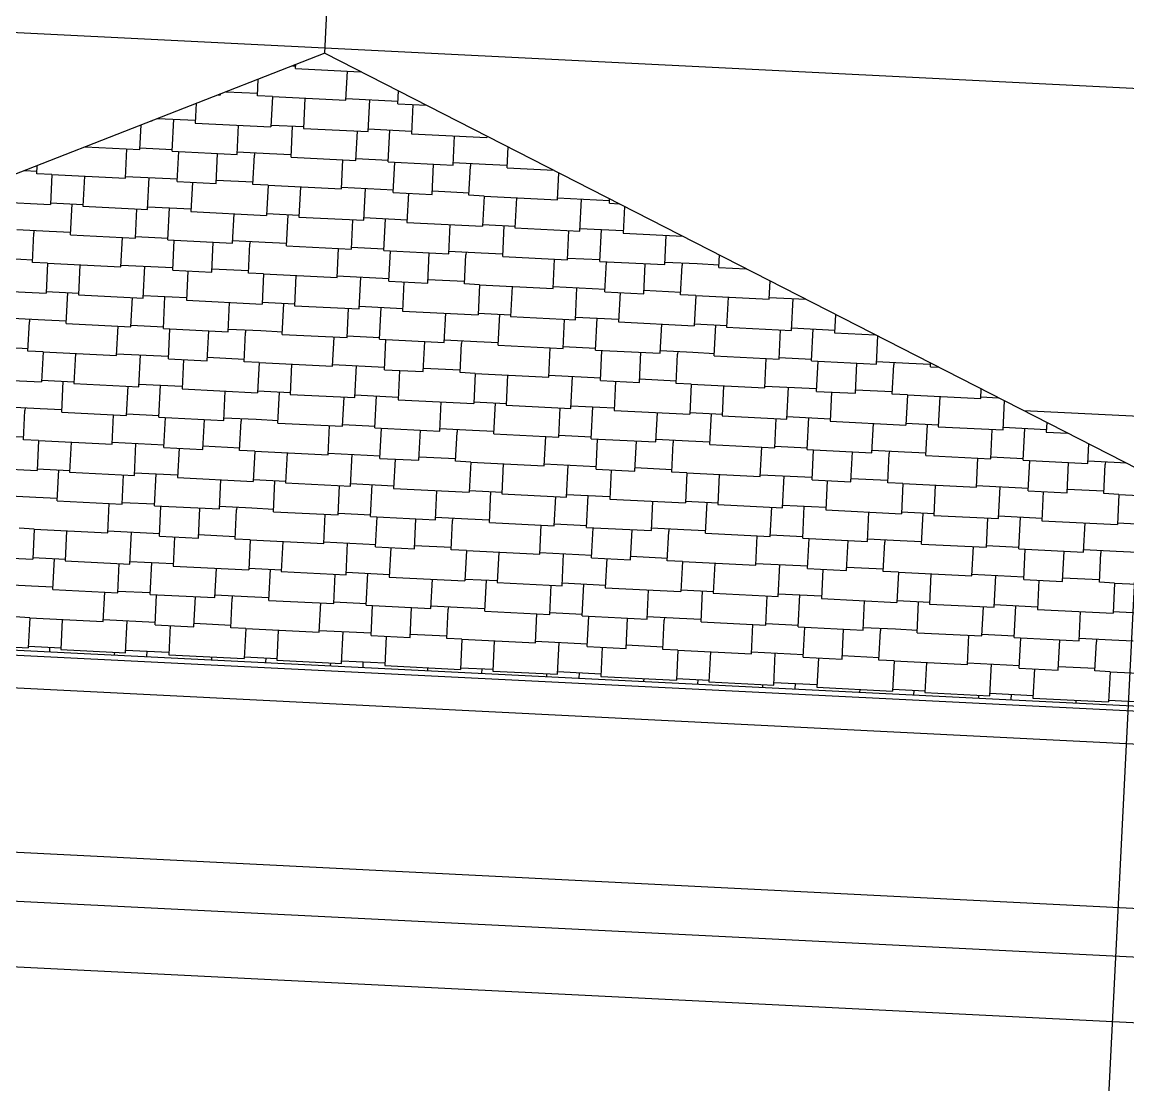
# Model space of a CAD drawing. Extents: x 549999 to 550212, y 1838161 to 1838467.
# Drawn here: x 550127.832 to 550131.207, y 1838316.351 to 1838319.596 of the extents above; entities that cross this region are included whole.
import ezdxf

# ---------------------------------------------------------------- set-up
doc = ezdxf.new("R2010")
doc.units = 0
for name, color, linetype in [('Level 18', 7, 'Continuous'), ('Level 20', 7, 'Continuous'), ('Level 37', 7, 'Continuous'), ('Level 39', 7, 'Continuous'), ('Level 4', 7, 'Continuous'), ('Level 42', 7, 'Continuous'), ('Level 8', 7, 'Continuous')]:
    doc.layers.add(name, color=color, linetype=linetype)

msp = doc.modelspace()

# ---------------------------------------------------------------- linework, layer by layer
at = {"layer": 'Level 18'}
for p, q in [((550130.7901, 1838309.1309), (550131.4897, 1838323.1239)), ((550108.4954, 1838320.5304), (550140.9628, 1838318.9072)), ((550108.3706, 1838318.0335), (550140.838, 1838316.4103))]:
    msp.add_line(p, q, dxfattribs=at)
at = {"layer": 'Level 20'}
for p, q in [((550172.3865, 1838314.683), (550111.3527, 1838317.7342)), ((550172.3765, 1838314.4832), (550111.3427, 1838317.5345))]:
    msp.add_line(p, q, dxfattribs=at)
at = {"layer": 'Level 37'}
for p, q in [((550128.7554, 1838319.5014), (550124.5173, 1838317.8435)), ((550128.7554, 1838319.5014), (550132.807, 1838317.4291)), ((550132.8061, 1838317.4126), (550124.5165, 1838317.8271)), ((550124.5173, 1838317.8435), (550132.807, 1838317.4291))]:
    msp.add_line(p, q, dxfattribs=at)
at = {"layer": 'Level 39'}
msp.add_line((550128.7554, 1838319.5014), (550128.9351, 1838323.097), dxfattribs=at)
at = {"layer": 'Level 4'}
for p, q in [((550131.9672, 1838318.3557), (550130.8901, 1838318.4095)), ((550122.2243, 1838317.3409), (550133.2756, 1838316.7884))]:
    msp.add_line(p, q, dxfattribs=at)
at = {"layer": 'Level 42'}
for p, q in [((550128.6664, 1838319.4545), (550128.667, 1838319.4669)), ((550128.6574, 1838319.4631), (550128.6668, 1838319.4627)), ((550128.6664, 1838319.4545), (550128.8642, 1838319.4447)), ((550128.8202, 1838319.3573), (550128.8247, 1838319.4466)), ((550128.8642, 1838319.4447), (550128.8643, 1838319.4457)), ((550128.5498, 1838319.3708), (550128.5523, 1838319.422)), ((550128.4299, 1838319.3741), (550128.4375, 1838319.3737)), ((550128.4375, 1838319.3737), (550128.4377, 1838319.3772)), ((550128.4545, 1838319.3837), (550128.5502, 1838319.3789)), ((550128.5959, 1838319.3685), (550128.5498, 1838319.3708)), ((550128.5959, 1838319.3685), (550128.5913, 1838319.2765)), ((550128.5959, 1838319.3685), (550128.8202, 1838319.3573)), ((550128.9784, 1838319.3467), (550128.9803, 1838319.3864)), ((550128.3635, 1838319.3481), (550128.3605, 1838319.288)), ((550128.6949, 1838319.3636), (550128.6903, 1838319.2715)), ((550128.8205, 1838319.3627), (550128.9788, 1838319.3548)), ((550128.8881, 1838319.2617), (550128.893, 1838319.3591)), ((550128.9784, 1838319.3467), (550129.0665, 1838319.3423)), ((550129.0245, 1838319.3444), (550129.0201, 1838319.2551)), ((550128.2454, 1838319.3019), (550128.3609, 1838319.2962)), ((550128.2901, 1838319.202), (550128.2949, 1838319.2995)), ((550128.1911, 1838319.207), (550128.1949, 1838319.2822)), ((550128.2269, 1838319.2947), (550128.2286, 1838319.2946)), ((550128.2286, 1838319.2946), (550128.2286, 1838319.2954)), ((550128.3605, 1838319.288), (550128.5913, 1838319.2765)), ((550128.4879, 1838319.1921), (550128.4924, 1838319.2814)), ((550128.5916, 1838319.2819), (550128.6905, 1838319.277)), ((550128.6528, 1838319.1839), (550128.6576, 1838319.2786)), ((550128.6903, 1838319.2715), (550128.8881, 1838319.2617)), ((550128.8507, 1838319.174), (550128.8552, 1838319.2633)), ((550128.8885, 1838319.2698), (550129.0205, 1838319.2632)), ((550128.9496, 1838319.169), (550128.9545, 1838319.2665)), ((550129.0201, 1838319.2551), (550129.2509, 1838319.2435)), ((550129.1475, 1838319.1591), (550129.152, 1838319.2485)), ((550129.2511, 1838319.2479), (550129.2509, 1838319.2435)), ((550128.024, 1838319.2153), (550128.1911, 1838319.207)), ((550128.1471, 1838319.1196), (550128.1515, 1838319.2089)), ((550128.1914, 1838319.2124), (550128.2903, 1838319.2074)), ((550128.2901, 1838319.202), (550128.4879, 1838319.1921)), ((550128.3052, 1838319.109), (550128.3098, 1838319.201)), ((550128.4883, 1838319.2002), (550128.5873, 1838319.1953)), ((550128.5411, 1838319.1976), (550128.5407, 1838319.1895)), ((550129.3124, 1838319.1509), (550129.3156, 1838319.2149)), ((550128.424, 1838319.1031), (550128.4286, 1838319.1951)), ((550128.5362, 1838319.1002), (550128.5407, 1838319.1895)), ((550128.5873, 1838319.1953), (550128.6532, 1838319.192)), ((550128.6528, 1838319.1839), (550128.8507, 1838319.174)), ((550128.8067, 1838319.0866), (550128.8111, 1838319.176)), ((550128.851, 1838319.1794), (550128.9499, 1838319.1744)), ((550128.9496, 1838319.169), (550129.1475, 1838319.1591)), ((550128.9648, 1838319.076), (550128.9694, 1838319.168)), ((550129.0835, 1838319.0701), (550129.0881, 1838319.1621)), ((550129.1479, 1838319.1673), (550129.2468, 1838319.1623)), ((550129.2007, 1838319.1646), (550129.2003, 1838319.1565)), ((550129.2468, 1838319.1623), (550129.3128, 1838319.159)), ((550127.8395, 1838319.1431), (550127.8771, 1838319.1413)), ((550127.8767, 1838319.1331), (550127.8779, 1838319.1582)), ((550127.9228, 1838319.1308), (550127.8767, 1838319.1331)), ((550127.9228, 1838319.1308), (550127.9182, 1838319.0388)), ((550127.9228, 1838319.1308), (550128.1471, 1838319.1196)), ((550129.1958, 1838319.0672), (550129.2003, 1838319.1565)), ((550129.3124, 1838319.1509), (550129.4546, 1838319.1438)), ((550129.4662, 1838319.0537), (550129.4703, 1838319.1357)), ((550128.0218, 1838319.1259), (550128.0172, 1838319.0339)), ((550128.1474, 1838319.125), (550128.3056, 1838319.1171)), ((550128.215, 1838319.024), (550128.2199, 1838319.1214)), ((550128.3052, 1838319.109), (550128.424, 1838319.1031)), ((550128.3514, 1838319.1067), (550128.3469, 1838319.0174)), ((550128.4245, 1838319.1139), (550128.5366, 1838319.1083)), ((550128.5824, 1838319.0979), (550128.5362, 1838319.1002)), ((550128.5824, 1838319.0979), (550128.5778, 1838319.0058)), ((550128.5824, 1838319.0979), (550128.8067, 1838319.0866)), ((550128.6813, 1838319.0929), (550128.6767, 1838319.0009)), ((550128.8069, 1838319.0921), (550128.9652, 1838319.0841)), ((550128.8746, 1838318.991), (550128.8795, 1838319.0884)), ((550128.9648, 1838319.076), (550129.0835, 1838319.0701)), ((550129.011, 1838319.0737), (550129.0065, 1838318.9844)), ((550129.0841, 1838319.0809), (550129.1962, 1838319.0753)), ((550129.242, 1838319.0649), (550129.1958, 1838319.0672)), ((550129.242, 1838319.0649), (550129.2374, 1838318.9729)), ((550129.242, 1838319.0649), (550129.4662, 1838319.0537)), ((550127.6874, 1838319.0503), (550127.9182, 1838319.0388)), ((550127.9185, 1838319.0442), (550128.0174, 1838319.0393)), ((550127.9797, 1838318.9462), (550127.9845, 1838319.0409)), ((550128.0172, 1838319.0339), (550128.215, 1838319.024)), ((550128.2154, 1838319.0321), (550128.3474, 1838319.0255)), ((550128.2765, 1838318.9313), (550128.2814, 1838319.0288)), ((550129.3409, 1838319.0599), (550129.3363, 1838318.9679)), ((550129.4665, 1838319.0591), (550129.6248, 1838319.0512)), ((550129.5342, 1838318.958), (550129.5391, 1838319.0555)), ((550129.6244, 1838319.043), (550129.6251, 1838319.0566)), ((550129.6244, 1838319.043), (550129.6545, 1838319.0415)), ((550129.6702, 1838319.0335), (550129.6661, 1838318.9514)), ((550128.1776, 1838318.9363), (550128.1821, 1838319.0256)), ((550128.3469, 1838319.0174), (550128.5778, 1838319.0058)), ((550128.4744, 1838318.9215), (550128.4789, 1838319.0108)), ((550128.5781, 1838319.0112), (550128.677, 1838319.0063)), ((550128.6393, 1838318.9132), (550128.644, 1838319.0079)), ((550128.6767, 1838319.0009), (550128.8746, 1838318.991)), ((550128.875, 1838318.9991), (550129.0069, 1838318.9925)), ((550128.9361, 1838318.8984), (550128.941, 1838318.9958)), ((550127.8152, 1838318.9625), (550127.9142, 1838318.9576)), ((550127.868, 1838318.9599), (550127.8676, 1838318.9518)), ((550128.8372, 1838318.9033), (550128.8416, 1838318.9926)), ((550129.0065, 1838318.9844), (550129.2374, 1838318.9729)), ((550129.134, 1838318.8885), (550129.1384, 1838318.9778)), ((550129.2376, 1838318.9783), (550129.3366, 1838318.9733)), ((550129.2989, 1838318.8802), (550129.3036, 1838318.975)), ((550129.3363, 1838318.9679), (550129.5342, 1838318.958)), ((550129.4967, 1838318.8703), (550129.5012, 1838318.9597)), ((550129.5346, 1838318.9661), (550129.6665, 1838318.9595)), ((550129.5957, 1838318.8654), (550129.6005, 1838318.9628)), ((550127.8631, 1838318.8625), (550127.8676, 1838318.9518)), ((550127.9142, 1838318.9576), (550127.9801, 1838318.9543)), ((550127.9797, 1838318.9462), (550128.1776, 1838318.9363)), ((550128.1335, 1838318.8489), (550128.138, 1838318.9383)), ((550128.1779, 1838318.9417), (550128.2768, 1838318.9368)), ((550128.2765, 1838318.9313), (550128.4744, 1838318.9215)), ((550128.2917, 1838318.8383), (550128.2963, 1838318.9304)), ((550128.4748, 1838318.9296), (550128.5737, 1838318.9246)), ((550128.5276, 1838318.9269), (550128.5272, 1838318.9188)), ((550129.6661, 1838318.9514), (550129.8485, 1838318.9423)), ((550129.7936, 1838318.8555), (550129.798, 1838318.9448)), ((550128.4104, 1838318.8324), (550128.415, 1838318.9244)), ((550128.5227, 1838318.8295), (550128.5272, 1838318.9188)), ((550128.5737, 1838318.9246), (550128.6397, 1838318.9213)), ((550128.6393, 1838318.9132), (550128.8372, 1838318.9033)), ((550128.7931, 1838318.816), (550128.7976, 1838318.9053)), ((550128.8374, 1838318.9087), (550128.9364, 1838318.9038)), ((550128.9361, 1838318.8984), (550129.134, 1838318.8885)), ((550128.9513, 1838318.8054), (550128.9559, 1838318.8974)), ((550129.1344, 1838318.8966), (550129.2333, 1838318.8917)), ((550129.1871, 1838318.894), (550129.1867, 1838318.8858)), ((550129.2333, 1838318.8917), (550129.2993, 1838318.8884)), ((550127.7514, 1838318.8762), (550127.8635, 1838318.8706)), ((550127.9093, 1838318.8602), (550127.8631, 1838318.8625)), ((550127.9093, 1838318.8602), (550127.9047, 1838318.7681)), ((550127.9093, 1838318.8602), (550128.1335, 1838318.8489)), ((550129.07, 1838318.7994), (550129.0746, 1838318.8914)), ((550129.1823, 1838318.7965), (550129.1867, 1838318.8858)), ((550129.2989, 1838318.8802), (550129.4967, 1838318.8703)), ((550129.4527, 1838318.783), (550129.4572, 1838318.8723)), ((550129.497, 1838318.8758), (550129.5959, 1838318.8708)), ((550129.5957, 1838318.8654), (550129.7936, 1838318.8555)), ((550129.6109, 1838318.7724), (550129.6155, 1838318.8644)), ((550129.7296, 1838318.7664), (550129.7342, 1838318.8585)), ((550129.794, 1838318.8636), (550129.8929, 1838318.8587)), ((550129.8467, 1838318.861), (550129.8463, 1838318.8529)), ((550129.8929, 1838318.8587), (550129.9589, 1838318.8554)), ((550129.9584, 1838318.8473), (550129.9603, 1838318.8851)), ((550128.0082, 1838318.8552), (550128.0036, 1838318.7632)), ((550128.1338, 1838318.8544), (550128.2921, 1838318.8464)), ((550128.2015, 1838318.7533), (550128.2064, 1838318.8507)), ((550128.2917, 1838318.8383), (550128.4104, 1838318.8324)), ((550128.3379, 1838318.836), (550128.3334, 1838318.7467)), ((550128.411, 1838318.8432), (550128.5231, 1838318.8376)), ((550128.5689, 1838318.8272), (550128.5227, 1838318.8295)), ((550128.5689, 1838318.8272), (550128.5643, 1838318.7352)), ((550128.5689, 1838318.8272), (550128.7931, 1838318.816)), ((550129.8419, 1838318.7635), (550129.8463, 1838318.8529)), ((550129.9584, 1838318.8473), (550130.0425, 1838318.8431)), ((550128.6678, 1838318.8222), (550128.6632, 1838318.7302)), ((550128.7934, 1838318.8214), (550128.9517, 1838318.8135)), ((550128.8611, 1838318.7203), (550128.8659, 1838318.8178)), ((550128.9513, 1838318.8054), (550129.07, 1838318.7994)), ((550128.9975, 1838318.803), (550128.993, 1838318.7137)), ((550129.0706, 1838318.8102), (550129.1827, 1838318.8046)), ((550129.2284, 1838318.7942), (550129.1823, 1838318.7965)), ((550129.2284, 1838318.7942), (550129.2238, 1838318.7022)), ((550129.2284, 1838318.7942), (550129.4527, 1838318.783)), ((550130.1123, 1838318.75), (550130.1151, 1838318.806)), ((550127.6738, 1838318.7797), (550127.9047, 1838318.7681)), ((550127.905, 1838318.7735), (550128.0039, 1838318.7686)), ((550127.9662, 1838318.6755), (550127.9709, 1838318.7702)), ((550128.0036, 1838318.7632), (550128.2015, 1838318.7533)), ((550128.2019, 1838318.7614), (550128.3338, 1838318.7548)), ((550128.263, 1838318.6607), (550128.2679, 1838318.7581)), ((550129.3274, 1838318.7893), (550129.3228, 1838318.6972)), ((550129.453, 1838318.7884), (550129.6113, 1838318.7805)), ((550129.5207, 1838318.6873), (550129.5255, 1838318.7848)), ((550129.6109, 1838318.7724), (550129.7296, 1838318.7664)), ((550129.657, 1838318.7701), (550129.6526, 1838318.6808)), ((550129.7301, 1838318.7773), (550129.8423, 1838318.7717)), ((550129.888, 1838318.7612), (550129.8419, 1838318.7635)), ((550129.888, 1838318.7612), (550129.8834, 1838318.6692)), ((550129.888, 1838318.7612), (550130.1123, 1838318.75)), ((550128.1641, 1838318.6656), (550128.1685, 1838318.7549)), ((550128.3334, 1838318.7467), (550128.5643, 1838318.7352)), ((550128.4609, 1838318.6508), (550128.4653, 1838318.7401)), ((550128.5645, 1838318.7406), (550128.6635, 1838318.7356)), ((550128.6258, 1838318.6425), (550128.6305, 1838318.7373)), ((550128.6632, 1838318.7302), (550128.8611, 1838318.7203)), ((550128.8615, 1838318.7284), (550128.9934, 1838318.7218)), ((550128.9226, 1838318.6277), (550128.9274, 1838318.7251)), ((550129.987, 1838318.7563), (550129.9824, 1838318.6643)), ((550130.1125, 1838318.7554), (550130.2248, 1838318.7498)), ((550130.1802, 1838318.6544), (550130.1851, 1838318.7518)), ((550127.8017, 1838318.6919), (550127.9006, 1838318.6869)), ((550127.8545, 1838318.6892), (550127.8541, 1838318.6811)), ((550128.8236, 1838318.6326), (550128.8281, 1838318.722)), ((550128.993, 1838318.7137), (550129.2238, 1838318.7022)), ((550129.1204, 1838318.6178), (550129.1249, 1838318.7071)), ((550129.2241, 1838318.7076), (550129.3231, 1838318.7027)), ((550129.2853, 1838318.6096), (550129.2901, 1838318.7043)), ((550129.3228, 1838318.6972), (550129.5207, 1838318.6873)), ((550129.5211, 1838318.6955), (550129.653, 1838318.6889)), ((550129.5821, 1838318.5947), (550129.587, 1838318.6922)), ((550130.3149, 1838318.7037), (550130.3121, 1838318.6478)), ((550127.8496, 1838318.5918), (550127.8541, 1838318.6811)), ((550127.9006, 1838318.6869), (550127.9666, 1838318.6836)), ((550127.9662, 1838318.6755), (550128.1641, 1838318.6656)), ((550128.12, 1838318.5783), (550128.1245, 1838318.6676)), ((550128.1643, 1838318.671), (550128.2633, 1838318.6661)), ((550128.263, 1838318.6607), (550128.4609, 1838318.6508)), ((550128.2782, 1838318.5677), (550128.2828, 1838318.6597)), ((550128.4613, 1838318.6589), (550128.5602, 1838318.654)), ((550128.514, 1838318.6563), (550128.5136, 1838318.6481)), ((550129.4832, 1838318.5997), (550129.4877, 1838318.689)), ((550129.6526, 1838318.6808), (550129.8834, 1838318.6692)), ((550129.78, 1838318.5848), (550129.7845, 1838318.6742)), ((550129.8837, 1838318.6746), (550129.9826, 1838318.6697)), ((550129.9449, 1838318.5766), (550129.9496, 1838318.6713)), ((550129.9824, 1838318.6643), (550130.1802, 1838318.6544)), ((550130.1428, 1838318.5667), (550130.1473, 1838318.656)), ((550130.1806, 1838318.6625), (550130.3126, 1838318.6559)), ((550130.2417, 1838318.5618), (550130.2466, 1838318.6592)), ((550128.3969, 1838318.5617), (550128.4015, 1838318.6538)), ((550128.5092, 1838318.5588), (550128.5136, 1838318.6481)), ((550128.5602, 1838318.654), (550128.6262, 1838318.6507)), ((550128.6258, 1838318.6425), (550128.8236, 1838318.6326)), ((550128.7796, 1838318.5453), (550128.7841, 1838318.6346)), ((550128.8239, 1838318.6381), (550128.9228, 1838318.6331)), ((550128.9226, 1838318.6277), (550129.1204, 1838318.6178)), ((550128.9378, 1838318.5347), (550128.9424, 1838318.6267)), ((550129.1208, 1838318.6259), (550129.2198, 1838318.621)), ((550129.1736, 1838318.6233), (550129.1732, 1838318.6152)), ((550130.3121, 1838318.6478), (550130.4365, 1838318.6416)), ((550130.4396, 1838318.5519), (550130.4439, 1838318.6378)), ((550127.7379, 1838318.6055), (550127.85, 1838318.5999)), ((550127.8958, 1838318.5895), (550127.8496, 1838318.5918)), ((550127.8958, 1838318.5895), (550127.8912, 1838318.4975)), ((550127.8958, 1838318.5895), (550128.12, 1838318.5783)), ((550129.0565, 1838318.5288), (550129.0611, 1838318.6208)), ((550129.1687, 1838318.5259), (550129.1732, 1838318.6152)), ((550129.2198, 1838318.621), (550129.2857, 1838318.6177)), ((550129.2853, 1838318.6096), (550129.4832, 1838318.5997)), ((550129.4392, 1838318.5123), (550129.4436, 1838318.6017)), ((550129.4835, 1838318.6051), (550129.5824, 1838318.6001)), ((550129.5821, 1838318.5947), (550129.78, 1838318.5848)), ((550129.5973, 1838318.5017), (550129.6019, 1838318.5937)), ((550129.7804, 1838318.593), (550129.8794, 1838318.588)), ((550129.8332, 1838318.5903), (550129.8328, 1838318.5822)), ((550129.8794, 1838318.588), (550129.9453, 1838318.5847)), ((550127.9947, 1838318.5845), (550127.9901, 1838318.4925)), ((550128.1203, 1838318.5837), (550128.2786, 1838318.5758)), ((550128.188, 1838318.4826), (550128.1928, 1838318.5801)), ((550128.2782, 1838318.5677), (550128.3969, 1838318.5617)), ((550128.3244, 1838318.5654), (550128.3199, 1838318.476)), ((550128.3974, 1838318.5726), (550128.5096, 1838318.5669)), ((550128.5553, 1838318.5565), (550128.5092, 1838318.5588)), ((550128.5553, 1838318.5565), (550128.5507, 1838318.4645)), ((550128.5553, 1838318.5565), (550128.7796, 1838318.5453)), ((550129.7161, 1838318.4958), (550129.7207, 1838318.5878)), ((550129.8283, 1838318.4929), (550129.8328, 1838318.5822)), ((550129.9449, 1838318.5766), (550130.1428, 1838318.5667)), ((550130.0987, 1838318.4794), (550130.1032, 1838318.5687)), ((550130.1431, 1838318.5721), (550130.242, 1838318.5672)), ((550130.2417, 1838318.5618), (550130.4396, 1838318.5519)), ((550130.2569, 1838318.4687), (550130.2615, 1838318.5608)), ((550130.3756, 1838318.4628), (550130.3802, 1838318.5548)), ((550130.44, 1838318.56), (550130.5389, 1838318.555)), ((550130.4928, 1838318.5573), (550130.4924, 1838318.5492)), ((550130.5389, 1838318.555), (550130.6049, 1838318.5517)), ((550130.6045, 1838318.5436), (550130.6051, 1838318.5553)), ((550128.6543, 1838318.5516), (550128.6497, 1838318.4595)), ((550128.7799, 1838318.5507), (550128.9382, 1838318.5428)), ((550128.8475, 1838318.4497), (550128.8524, 1838318.5471)), ((550128.9378, 1838318.5347), (550129.0565, 1838318.5288)), ((550128.9839, 1838318.5324), (550128.9795, 1838318.4431)), ((550129.057, 1838318.5396), (550129.1692, 1838318.534)), ((550129.2149, 1838318.5235), (550129.1687, 1838318.5259)), ((550129.2149, 1838318.5235), (550129.2103, 1838318.4315)), ((550129.2149, 1838318.5235), (550129.4392, 1838318.5123)), ((550130.4879, 1838318.4599), (550130.4924, 1838318.5492)), ((550130.6045, 1838318.5436), (550130.6305, 1838318.5423)), ((550127.6603, 1838318.509), (550127.8912, 1838318.4975)), ((550127.8914, 1838318.5029), (550127.9904, 1838318.4979)), ((550127.9527, 1838318.4048), (550127.9574, 1838318.4996)), ((550127.9901, 1838318.4925), (550128.188, 1838318.4826)), ((550128.1884, 1838318.4907), (550128.3203, 1838318.4842)), ((550128.2495, 1838318.39), (550128.2543, 1838318.4875)), ((550129.3139, 1838318.5186), (550129.3093, 1838318.4266)), ((550129.4394, 1838318.5177), (550129.5977, 1838318.5098)), ((550129.5071, 1838318.4167), (550129.512, 1838318.5141)), ((550129.5973, 1838318.5017), (550129.7161, 1838318.4958)), ((550129.6435, 1838318.4994), (550129.639, 1838318.4101)), ((550129.7166, 1838318.5066), (550129.8287, 1838318.501)), ((550129.8745, 1838318.4906), (550129.8283, 1838318.4929)), ((550129.8745, 1838318.4906), (550129.8699, 1838318.3985)), ((550129.8745, 1838318.4906), (550130.0987, 1838318.4794)), ((550128.1505, 1838318.395), (550128.155, 1838318.4843)), ((550128.3199, 1838318.476), (550128.5507, 1838318.4645)), ((550128.4473, 1838318.3801), (550128.4518, 1838318.4694)), ((550128.551, 1838318.4699), (550128.6499, 1838318.465)), ((550128.6122, 1838318.3719), (550128.617, 1838318.4666)), ((550128.6497, 1838318.4595), (550128.8475, 1838318.4497)), ((550128.848, 1838318.4578), (550128.9799, 1838318.4512)), ((550128.909, 1838318.357), (550128.9139, 1838318.4545)), ((550129.9734, 1838318.4856), (550129.9688, 1838318.3936)), ((550130.099, 1838318.4848), (550130.2573, 1838318.4769)), ((550130.1667, 1838318.3837), (550130.1716, 1838318.4811)), ((550130.2569, 1838318.4687), (550130.3756, 1838318.4628)), ((550130.3031, 1838318.4664), (550130.2986, 1838318.3771)), ((550130.3762, 1838318.4736), (550130.4883, 1838318.468)), ((550130.5341, 1838318.4576), (550130.4879, 1838318.4599)), ((550130.5341, 1838318.4576), (550130.5295, 1838318.3656)), ((550130.5341, 1838318.4576), (550130.7583, 1838318.4464)), ((550130.7583, 1838318.4464), (550130.7598, 1838318.4762)), ((550127.7882, 1838318.4212), (550127.8871, 1838318.4163)), ((550128.8101, 1838318.362), (550128.8146, 1838318.4513)), ((550128.9795, 1838318.4431), (550129.2103, 1838318.4315)), ((550129.1069, 1838318.3471), (550129.1114, 1838318.4365)), ((550129.2106, 1838318.4369), (550129.3095, 1838318.432)), ((550129.2718, 1838318.3389), (550129.2765, 1838318.4336)), ((550129.3093, 1838318.4266), (550129.5071, 1838318.4167)), ((550129.5075, 1838318.4248), (550129.6394, 1838318.4182)), ((550129.5686, 1838318.3241), (550129.5735, 1838318.4215)), ((550130.633, 1838318.4526), (550130.6284, 1838318.3606)), ((550130.7586, 1838318.4518), (550130.8128, 1838318.4491)), ((550130.8263, 1838318.3507), (550130.8307, 1838318.4399)), ((550127.8361, 1838318.3211), (550127.8405, 1838318.4105)), ((550127.8409, 1838318.4186), (550127.8405, 1838318.4105)), ((550127.8871, 1838318.4163), (550127.9531, 1838318.413)), ((550127.9527, 1838318.4048), (550128.1505, 1838318.395)), ((550128.1065, 1838318.3076), (550128.111, 1838318.3969)), ((550128.1508, 1838318.4004), (550128.2497, 1838318.3954)), ((550128.2495, 1838318.39), (550128.4473, 1838318.3801)), ((550128.2646, 1838318.297), (550128.2692, 1838318.389)), ((550128.4477, 1838318.3882), (550128.5467, 1838318.3833)), ((550128.5005, 1838318.3856), (550128.5001, 1838318.3775)), ((550129.4697, 1838318.329), (550129.4741, 1838318.4183)), ((550129.639, 1838318.4101), (550129.8699, 1838318.3985)), ((550129.7665, 1838318.3142), (550129.771, 1838318.4035)), ((550129.8702, 1838318.404), (550129.9691, 1838318.399)), ((550129.9314, 1838318.3059), (550129.9361, 1838318.4007)), ((550129.9688, 1838318.3936), (550130.1667, 1838318.3837)), ((550130.1293, 1838318.296), (550130.1337, 1838318.3854)), ((550130.1671, 1838318.3918), (550130.299, 1838318.3852)), ((550130.2282, 1838318.2911), (550130.2331, 1838318.3885)), ((550128.3834, 1838318.2911), (550128.388, 1838318.3831)), ((550128.4956, 1838318.2882), (550128.5001, 1838318.3775)), ((550128.5467, 1838318.3833), (550128.6126, 1838318.38)), ((550128.6122, 1838318.3719), (550128.8101, 1838318.362)), ((550128.7661, 1838318.2746), (550128.7705, 1838318.364)), ((550128.8104, 1838318.3674), (550128.9093, 1838318.3624)), ((550128.909, 1838318.357), (550129.1069, 1838318.3471)), ((550128.9242, 1838318.264), (550128.9288, 1838318.356)), ((550129.1073, 1838318.3553), (550129.2063, 1838318.3503)), ((550129.1601, 1838318.3526), (550129.1597, 1838318.3445)), ((550130.2986, 1838318.3771), (550130.5295, 1838318.3656)), ((550130.4261, 1838318.2812), (550130.4305, 1838318.3705)), ((550130.5297, 1838318.371), (550130.6287, 1838318.366)), ((550130.591, 1838318.273), (550130.5957, 1838318.3677)), ((550130.6284, 1838318.3606), (550130.8263, 1838318.3507)), ((550130.7888, 1838318.2631), (550130.7933, 1838318.3524)), ((550130.8267, 1838318.3589), (550130.9586, 1838318.3523)), ((550130.8878, 1838318.2581), (550130.8926, 1838318.3556)), ((550130.9597, 1838318.3739), (550130.9582, 1838318.3441)), ((550127.7243, 1838318.3349), (550127.8365, 1838318.3293)), ((550127.8822, 1838318.3188), (550127.8361, 1838318.3211)), ((550127.8822, 1838318.3188), (550127.8776, 1838318.2268)), ((550127.8822, 1838318.3188), (550128.1065, 1838318.3076)), ((550129.0429, 1838318.2581), (550129.0475, 1838318.3501)), ((550129.1552, 1838318.2552), (550129.1597, 1838318.3445)), ((550129.2063, 1838318.3503), (550129.2722, 1838318.347)), ((550129.2718, 1838318.3389), (550129.4697, 1838318.329)), ((550129.4256, 1838318.2417), (550129.4301, 1838318.331)), ((550129.4699, 1838318.3344), (550129.5689, 1838318.3295)), ((550129.5686, 1838318.3241), (550129.7665, 1838318.3142)), ((550129.5838, 1838318.231), (550129.5884, 1838318.3231)), ((550129.7669, 1838318.3223), (550129.8658, 1838318.3173)), ((550129.8197, 1838318.3197), (550129.8193, 1838318.3115)), ((550130.9582, 1838318.3441), (550131.0244, 1838318.3408)), ((550127.9812, 1838318.3139), (550127.9766, 1838318.2219)), ((550128.1068, 1838318.313), (550128.2651, 1838318.3051)), ((550128.1744, 1838318.212), (550128.1793, 1838318.3094)), ((550128.2646, 1838318.297), (550128.3834, 1838318.2911)), ((550128.3108, 1838318.2947), (550128.3064, 1838318.2054)), ((550128.3839, 1838318.3019), (550128.496, 1838318.2963)), ((550128.5418, 1838318.2859), (550128.4956, 1838318.2882)), ((550128.5418, 1838318.2859), (550128.5372, 1838318.1938)), ((550128.5418, 1838318.2859), (550128.7661, 1838318.2746)), ((550129.7025, 1838318.2251), (550129.7071, 1838318.3171)), ((550129.8148, 1838318.2222), (550129.8193, 1838318.3115)), ((550129.8658, 1838318.3173), (550129.9318, 1838318.314)), ((550129.9314, 1838318.3059), (550130.1293, 1838318.296)), ((550130.0852, 1838318.2087), (550130.0897, 1838318.298)), ((550130.1295, 1838318.3014), (550130.2285, 1838318.2965)), ((550130.2282, 1838318.2911), (550130.4261, 1838318.2812)), ((550130.2434, 1838318.1981), (550130.248, 1838318.2901)), ((550130.3621, 1838318.1921), (550130.3667, 1838318.2842)), ((550130.4265, 1838318.2893), (550130.5254, 1838318.2844)), ((550130.4792, 1838318.2867), (550130.4788, 1838318.2786)), ((550130.5254, 1838318.2844), (550130.5914, 1838318.2811)), ((550131.0856, 1838318.2482), (550131.0886, 1838318.308)), ((550128.6407, 1838318.2809), (550128.6361, 1838318.1889)), ((550128.7663, 1838318.2801), (550128.9246, 1838318.2721)), ((550128.834, 1838318.179), (550128.8389, 1838318.2764)), ((550128.9242, 1838318.264), (550129.0429, 1838318.2581)), ((550128.9704, 1838318.2617), (550128.9659, 1838318.1724)), ((550129.0435, 1838318.2689), (550129.1556, 1838318.2633)), ((550129.2014, 1838318.2529), (550129.1552, 1838318.2552)), ((550129.2014, 1838318.2529), (550129.1968, 1838318.1609)), ((550129.2014, 1838318.2529), (550129.4256, 1838318.2417)), ((550130.4744, 1838318.1892), (550130.4788, 1838318.2786)), ((550130.591, 1838318.273), (550130.7888, 1838318.2631)), ((550130.7448, 1838318.1757), (550130.7493, 1838318.265)), ((550130.7891, 1838318.2685), (550130.888, 1838318.2635)), ((550130.8878, 1838318.2581), (550131.0856, 1838318.2482)), ((550130.903, 1838318.1651), (550130.9076, 1838318.2571)), ((550131.0217, 1838318.1592), (550131.0263, 1838318.2512)), ((550131.086, 1838318.2563), (550131.185, 1838318.2514)), ((550131.1388, 1838318.2537), (550131.1384, 1838318.2456)), ((550131.185, 1838318.2514), (550131.2008, 1838318.2506)), ((550127.6468, 1838318.2383), (550127.8776, 1838318.2268)), ((550127.8779, 1838318.2322), (550127.9768, 1838318.2273)), ((550127.9391, 1838318.1342), (550127.9439, 1838318.2289)), ((550127.9766, 1838318.2219), (550128.1744, 1838318.212)), ((550128.1748, 1838318.2201), (550128.3068, 1838318.2135)), ((550128.2359, 1838318.1193), (550128.2408, 1838318.2168)), ((550129.3003, 1838318.2479), (550129.2957, 1838318.1559)), ((550129.4259, 1838318.2471), (550129.5842, 1838318.2392)), ((550129.4936, 1838318.146), (550129.4985, 1838318.2435)), ((550129.5838, 1838318.231), (550129.7025, 1838318.2251)), ((550129.63, 1838318.2287), (550129.6255, 1838318.1394)), ((550129.7031, 1838318.2359), (550129.8152, 1838318.2303)), ((550129.861, 1838318.2199), (550129.8148, 1838318.2222)), ((550129.861, 1838318.2199), (550129.8564, 1838318.1279)), ((550129.861, 1838318.2199), (550130.0852, 1838318.2087)), ((550131.1339, 1838318.1563), (550131.1384, 1838318.2456)), ((550128.137, 1838318.1243), (550128.1415, 1838318.2136)), ((550128.3064, 1838318.2054), (550128.5372, 1838318.1938)), ((550128.4338, 1838318.1095), (550128.4383, 1838318.1988)), ((550128.5375, 1838318.1992), (550128.6364, 1838318.1943)), ((550128.5987, 1838318.1012), (550128.6034, 1838318.1959)), ((550128.6361, 1838318.1889), (550128.834, 1838318.179)), ((550128.8344, 1838318.1871), (550128.9663, 1838318.1805)), ((550128.8955, 1838318.0864), (550128.9004, 1838318.1838)), ((550129.9599, 1838318.215), (550129.9553, 1838318.1229)), ((550130.0855, 1838318.2141), (550130.2438, 1838318.2062)), ((550130.1532, 1838318.113), (550130.158, 1838318.2105)), ((550130.2434, 1838318.1981), (550130.3621, 1838318.1921)), ((550130.2895, 1838318.1958), (550130.2851, 1838318.1064)), ((550130.3626, 1838318.203), (550130.4748, 1838318.1974)), ((550130.5205, 1838318.1869), (550130.4744, 1838318.1892)), ((550130.5205, 1838318.1869), (550130.5159, 1838318.0949)), ((550130.5205, 1838318.1869), (550130.7448, 1838318.1757)), ((550127.7746, 1838318.1505), (550127.8736, 1838318.1456)), ((550128.7966, 1838318.0913), (550128.801, 1838318.1806)), ((550128.9659, 1838318.1724), (550129.1968, 1838318.1609)), ((550129.0934, 1838318.0765), (550129.0978, 1838318.1658)), ((550129.1971, 1838318.1663), (550129.296, 1838318.1613)), ((550129.2583, 1838318.0682), (550129.263, 1838318.163)), ((550129.2957, 1838318.1559), (550129.4936, 1838318.146)), ((550129.494, 1838318.1541), (550129.6259, 1838318.1475)), ((550129.5551, 1838318.0534), (550129.56, 1838318.1508)), ((550130.6195, 1838318.182), (550130.6149, 1838318.09)), ((550130.7451, 1838318.1811), (550130.9034, 1838318.1732)), ((550130.8127, 1838318.0801), (550130.8176, 1838318.1775)), ((550130.903, 1838318.1651), (550131.0217, 1838318.1592)), ((550130.9491, 1838318.1628), (550130.9447, 1838318.0735)), ((550131.0222, 1838318.17), (550131.1343, 1838318.1644)), ((550131.1801, 1838318.154), (550131.1339, 1838318.1563)), ((550131.1801, 1838318.154), (550131.1755, 1838318.0619)), ((550131.1801, 1838318.154), (550131.4044, 1838318.1427)), ((550127.8736, 1838318.1456), (550127.9395, 1838318.1423)), ((550127.9391, 1838318.1342), (550128.137, 1838318.1243)), ((550128.093, 1838318.0369), (550128.0974, 1838318.1263)), ((550128.1373, 1838318.1297), (550128.2362, 1838318.1248)), ((550128.2359, 1838318.1193), (550128.4338, 1838318.1095)), ((550128.2511, 1838318.0263), (550128.2557, 1838318.1184)), ((550128.4342, 1838318.1176), (550128.5331, 1838318.1126)), ((550129.4561, 1838318.0583), (550129.4606, 1838318.1477)), ((550129.6255, 1838318.1394), (550129.8564, 1838318.1279)), ((550129.753, 1838318.0435), (550129.7574, 1838318.1328)), ((550129.8566, 1838318.1333), (550129.9556, 1838318.1283)), ((550129.9179, 1838318.0353), (550129.9226, 1838318.13)), ((550129.9553, 1838318.1229), (550130.1532, 1838318.113)), ((550130.1536, 1838318.1212), (550130.2855, 1838318.1146)), ((550130.2147, 1838318.0204), (550130.2195, 1838318.1179)), ((550128.3698, 1838318.0204), (550128.3744, 1838318.1124)), ((550128.4821, 1838318.0175), (550128.4866, 1838318.1068)), ((550128.487, 1838318.1149), (550128.4866, 1838318.1068)), ((550128.5331, 1838318.1126), (550128.5991, 1838318.1093)), ((550128.5987, 1838318.1012), (550128.7966, 1838318.0913)), ((550128.7525, 1838318.004), (550128.757, 1838318.0933)), ((550128.7968, 1838318.0967), (550128.8958, 1838318.0918)), ((550128.8955, 1838318.0864), (550129.0934, 1838318.0765)), ((550128.9107, 1838317.9934), (550128.9153, 1838318.0854)), ((550129.0938, 1838318.0846), (550129.1927, 1838318.0797)), ((550129.1466, 1838318.082), (550129.1461, 1838318.0738)), ((550130.1157, 1838318.0254), (550130.1202, 1838318.1147)), ((550130.2851, 1838318.1064), (550130.5159, 1838318.0949)), ((550130.4125, 1838318.0105), (550130.417, 1838318.0998)), ((550130.5162, 1838318.1003), (550130.6151, 1838318.0954)), ((550130.5774, 1838318.0023), (550130.5822, 1838318.097)), ((550130.6149, 1838318.09), (550130.8127, 1838318.0801)), ((550130.7753, 1838317.9924), (550130.7798, 1838318.0817)), ((550130.8132, 1838318.0882), (550130.9451, 1838318.0816)), ((550130.8742, 1838317.9874), (550130.8791, 1838318.0849)), ((550127.8687, 1838318.0482), (550127.8225, 1838318.0505)), ((550127.8687, 1838318.0482), (550127.8641, 1838317.9561)), ((550127.8687, 1838318.0482), (550128.093, 1838318.0369)), ((550129.0294, 1838317.9874), (550129.034, 1838318.0794)), ((550129.1417, 1838317.9845), (550129.1461, 1838318.0738)), ((550129.1927, 1838318.0797), (550129.2587, 1838318.0764)), ((550129.2583, 1838318.0682), (550129.4561, 1838318.0583)), ((550129.4121, 1838317.971), (550129.4166, 1838318.0603)), ((550129.4564, 1838318.0638), (550129.5554, 1838318.0588)), ((550129.5551, 1838318.0534), (550129.753, 1838318.0435)), ((550129.5703, 1838317.9604), (550129.5749, 1838318.0524)), ((550129.7534, 1838318.0516), (550129.8523, 1838318.0467)), ((550129.8061, 1838318.049), (550129.8057, 1838318.0409)), ((550130.9447, 1838318.0735), (550131.1755, 1838318.0619)), ((550131.0721, 1838317.9776), (550131.0766, 1838318.0669)), ((550131.1758, 1838318.0673), (550131.2747, 1838318.0624)), ((550127.9676, 1838318.0432), (550127.963, 1838317.9512)), ((550128.0932, 1838318.0424), (550128.2515, 1838318.0344)), ((550128.1609, 1838317.9413), (550128.1658, 1838318.0387)), ((550128.2511, 1838318.0263), (550128.3698, 1838318.0204)), ((550128.2973, 1838318.024), (550128.2928, 1838317.9347)), ((550128.3704, 1838318.0312), (550128.4825, 1838318.0256)), ((550128.5283, 1838318.0152), (550128.4821, 1838318.0175)), ((550128.5283, 1838318.0152), (550128.5237, 1838317.9232)), ((550128.5283, 1838318.0152), (550128.7525, 1838318.004)), ((550129.689, 1838317.9544), (550129.6936, 1838318.0465)), ((550129.8013, 1838317.9515), (550129.8057, 1838318.0409)), ((550129.8523, 1838318.0467), (550129.9183, 1838318.0434)), ((550129.9179, 1838318.0353), (550130.1157, 1838318.0254)), ((550130.0717, 1838317.938), (550130.0761, 1838318.0273)), ((550130.116, 1838318.0308), (550130.2149, 1838318.0258)), ((550130.2147, 1838318.0204), (550130.4125, 1838318.0105)), ((550130.2298, 1838317.9274), (550130.2344, 1838318.0194)), ((550130.4129, 1838318.0186), (550130.5119, 1838318.0137)), ((550130.4657, 1838318.016), (550130.4653, 1838318.0079)), ((550128.6272, 1838318.0102), (550128.6226, 1838317.9182)), ((550128.7528, 1838318.0094), (550128.9111, 1838318.0015)), ((550128.8205, 1838317.9083), (550128.8254, 1838318.0058)), ((550128.9107, 1838317.9934), (550129.0294, 1838317.9874)), ((550128.9569, 1838317.991), (550128.9524, 1838317.9017)), ((550129.03, 1838317.9982), (550129.1421, 1838317.9926)), ((550129.1879, 1838317.9822), (550129.1417, 1838317.9845)), ((550129.1879, 1838317.9822), (550129.1833, 1838317.8902)), ((550129.1879, 1838317.9822), (550129.4121, 1838317.971)), ((550130.3486, 1838317.9215), (550130.3532, 1838318.0135)), ((550130.4608, 1838317.9186), (550130.4653, 1838318.0079)), ((550130.5119, 1838318.0137), (550130.5778, 1838318.0104)), ((550130.5774, 1838318.0023), (550130.7753, 1838317.9924)), ((550130.7313, 1838317.9051), (550130.7357, 1838317.9944)), ((550130.7756, 1838317.9978), (550130.8745, 1838317.9929)), ((550130.8742, 1838317.9874), (550131.0721, 1838317.9776)), ((550130.8894, 1838317.8944), (550130.894, 1838317.9865)), ((550131.0081, 1838317.8885), (550131.0127, 1838317.9805)), ((550131.0725, 1838317.9857), (550131.1715, 1838317.9807)), ((550131.1253, 1838317.983), (550131.1249, 1838317.9749)), ((550131.1715, 1838317.9807), (550131.2374, 1838317.9774)), ((550127.6332, 1838317.9677), (550127.8641, 1838317.9561)), ((550127.8644, 1838317.9615), (550127.9633, 1838317.9566)), ((550127.9256, 1838317.8635), (550127.9303, 1838317.9582)), ((550127.963, 1838317.9512), (550128.1609, 1838317.9413)), ((550128.1613, 1838317.9494), (550128.2932, 1838317.9428)), ((550129.2868, 1838317.9773), (550129.2822, 1838317.8852)), ((550129.4124, 1838317.9764), (550129.5707, 1838317.9685)), ((550129.4801, 1838317.8753), (550129.4849, 1838317.9728)), ((550129.5703, 1838317.9604), (550129.689, 1838317.9544)), ((550129.6164, 1838317.9581), (550129.612, 1838317.8687)), ((550129.6895, 1838317.9653), (550129.8017, 1838317.9597)), ((550129.8474, 1838317.9492), (550129.8013, 1838317.9515)), ((550129.8474, 1838317.9492), (550129.8428, 1838317.8572)), ((550129.8474, 1838317.9492), (550130.0717, 1838317.938)), ((550131.1204, 1838317.8856), (550131.1249, 1838317.9749)), ((550128.1235, 1838317.8536), (550128.1279, 1838317.9429)), ((550128.2224, 1838317.8487), (550128.2273, 1838317.9461)), ((550128.2928, 1838317.9347), (550128.5237, 1838317.9232)), ((550128.4203, 1838317.8388), (550128.4247, 1838317.9281)), ((550128.5239, 1838317.9286), (550128.6229, 1838317.9236)), ((550128.5852, 1838317.8305), (550128.5899, 1838317.9253)), ((550128.6226, 1838317.9182), (550128.8205, 1838317.9083)), ((550128.8209, 1838317.9164), (550128.9528, 1838317.9098)), ((550128.882, 1838317.8157), (550128.8868, 1838317.9131)), ((550129.9464, 1838317.9443), (550129.9418, 1838317.8523)), ((550130.072, 1838317.9434), (550130.2303, 1838317.9355)), ((550130.1396, 1838317.8424), (550130.1445, 1838317.9398)), ((550130.2298, 1838317.9274), (550130.3486, 1838317.9215)), ((550130.276, 1838317.9251), (550130.2716, 1838317.8358)), ((550130.3491, 1838317.9323), (550130.4612, 1838317.9267)), ((550130.507, 1838317.9163), (550130.4608, 1838317.9186)), ((550130.507, 1838317.9163), (550130.5024, 1838317.8242)), ((550130.507, 1838317.9163), (550130.7313, 1838317.9051)), ((550127.7611, 1838317.8799), (550127.86, 1838317.8749)), ((550128.783, 1838317.8206), (550128.7875, 1838317.91)), ((550128.9524, 1838317.9017), (550129.1833, 1838317.8902)), ((550129.0798, 1838317.8058), (550129.0843, 1838317.8951)), ((550129.1835, 1838317.8956), (550129.2825, 1838317.8907)), ((550129.2447, 1838317.7976), (550129.2495, 1838317.8923)), ((550129.2822, 1838317.8852), (550129.4801, 1838317.8753)), ((550129.4805, 1838317.8835), (550129.6124, 1838317.8769)), ((550129.5416, 1838317.7827), (550129.5464, 1838317.8802)), ((550130.6059, 1838317.9113), (550130.6013, 1838317.8193)), ((550130.7315, 1838317.9105), (550130.8898, 1838317.9026)), ((550130.7992, 1838317.8094), (550130.8041, 1838317.9068)), ((550130.8894, 1838317.8944), (550131.0081, 1838317.8885)), ((550130.9356, 1838317.8921), (550130.9311, 1838317.8028)), ((550131.0087, 1838317.8993), (550131.1208, 1838317.8937)), ((550131.1666, 1838317.8833), (550131.1204, 1838317.8856)), ((550131.1666, 1838317.8833), (550131.162, 1838317.7913)), ((550131.1666, 1838317.8833), (550131.3908, 1838317.8721)), ((550127.86, 1838317.8749), (550127.926, 1838317.8716)), ((550127.9256, 1838317.8635), (550128.1235, 1838317.8536)), ((550128.0794, 1838317.7663), (550128.0839, 1838317.8556)), ((550128.1237, 1838317.859), (550128.2227, 1838317.8541)), ((550128.2224, 1838317.8487), (550128.4203, 1838317.8388)), ((550128.2376, 1838317.7557), (550128.2422, 1838317.8477)), ((550128.4207, 1838317.8469), (550128.5196, 1838317.842)), ((550129.4426, 1838317.7877), (550129.4471, 1838317.877)), ((550129.612, 1838317.8687), (550129.8428, 1838317.8572)), ((550129.7394, 1838317.7728), (550129.7439, 1838317.8622)), ((550129.8431, 1838317.8626), (550129.942, 1838317.8577)), ((550129.9043, 1838317.7646), (550129.9091, 1838317.8593)), ((550129.9418, 1838317.8523), (550130.1396, 1838317.8424)), ((550130.14, 1838317.8505), (550130.272, 1838317.8439)), ((550130.2011, 1838317.7498), (550130.206, 1838317.8472)), ((550128.3563, 1838317.7497), (550128.3609, 1838317.8418)), ((550128.4686, 1838317.7468), (550128.473, 1838317.8361)), ((550128.4734, 1838317.8443), (550128.473, 1838317.8361)), ((550128.5196, 1838317.842), (550128.5856, 1838317.8387)), ((550128.5852, 1838317.8305), (550128.783, 1838317.8206)), ((550128.739, 1838317.7333), (550128.7435, 1838317.8226)), ((550128.7833, 1838317.8261), (550128.8822, 1838317.8211)), ((550128.882, 1838317.8157), (550129.0798, 1838317.8058)), ((550128.8972, 1838317.7227), (550128.9018, 1838317.8147)), ((550129.0803, 1838317.8139), (550129.1792, 1838317.809)), ((550130.1022, 1838317.7547), (550130.1067, 1838317.844)), ((550130.2716, 1838317.8358), (550130.5024, 1838317.8242)), ((550130.399, 1838317.7399), (550130.4035, 1838317.8292)), ((550130.5027, 1838317.8296), (550130.6016, 1838317.8247)), ((550130.5639, 1838317.7316), (550130.5686, 1838317.8264)), ((550130.6013, 1838317.8193), (550130.7992, 1838317.8094)), ((550130.7996, 1838317.8175), (550130.9315, 1838317.8109)), ((550130.8607, 1838317.7168), (550130.8656, 1838317.8142)), ((550127.8552, 1838317.7775), (550127.809, 1838317.7798)), ((550129.0159, 1838317.7168), (550129.0205, 1838317.8088)), ((550129.1281, 1838317.7139), (550129.1326, 1838317.8032)), ((550129.133, 1838317.8113), (550129.1326, 1838317.8032)), ((550129.1792, 1838317.809), (550129.2451, 1838317.8057)), ((550129.2447, 1838317.7976), (550129.4426, 1838317.7877)), ((550129.3986, 1838317.7003), (550129.403, 1838317.7897)), ((550129.4429, 1838317.7931), (550129.5418, 1838317.7881)), ((550129.5416, 1838317.7827), (550129.7394, 1838317.7728)), ((550129.5567, 1838317.6897), (550129.5613, 1838317.7817)), ((550129.7398, 1838317.781), (550129.8388, 1838317.776)), ((550129.7926, 1838317.7783), (550129.7922, 1838317.7702)), ((550130.7618, 1838317.7217), (550130.7662, 1838317.811)), ((550130.9311, 1838317.8028), (550131.162, 1838317.7913)), ((550131.0586, 1838317.7069), (550131.063, 1838317.7962)), ((550131.1623, 1838317.7967), (550131.2612, 1838317.7917)), ((550127.8552, 1838317.7775), (550127.8506, 1838317.6855)), ((550127.8552, 1838317.7775), (550128.0794, 1838317.7663)), ((550127.9541, 1838317.7725), (550127.9495, 1838317.6805)), ((550128.0797, 1838317.7717), (550128.238, 1838317.7638)), ((550128.1474, 1838317.6706), (550128.1522, 1838317.7681)), ((550128.2376, 1838317.7557), (550128.3563, 1838317.7497)), ((550128.2838, 1838317.7534), (550128.2793, 1838317.664)), ((550128.3569, 1838317.7606), (550128.469, 1838317.7549)), ((550128.5147, 1838317.7445), (550128.4686, 1838317.7468)), ((550128.5147, 1838317.7445), (550128.5101, 1838317.6525)), ((550128.5147, 1838317.7445), (550128.739, 1838317.7333)), ((550129.6755, 1838317.6838), (550129.6801, 1838317.7758)), ((550129.7877, 1838317.6809), (550129.7922, 1838317.7702)), ((550129.8388, 1838317.776), (550129.9047, 1838317.7727)), ((550129.9043, 1838317.7646), (550130.1022, 1838317.7547)), ((550130.0582, 1838317.6674), (550130.0626, 1838317.7567)), ((550130.1025, 1838317.7601), (550130.2014, 1838317.7552)), ((550130.2011, 1838317.7498), (550130.399, 1838317.7399)), ((550130.2163, 1838317.6567), (550130.2209, 1838317.7488)), ((550130.3994, 1838317.748), (550130.4983, 1838317.743)), ((550130.4522, 1838317.7453), (550130.4518, 1838317.7372)), ((550128.6137, 1838317.7396), (550128.6091, 1838317.6475)), ((550128.7393, 1838317.7387), (550128.8976, 1838317.7308)), ((550128.807, 1838317.6377), (550128.8118, 1838317.7351)), ((550128.8972, 1838317.7227), (550129.0159, 1838317.7168)), ((550128.9433, 1838317.7204), (550128.9389, 1838317.6311)), ((550129.0164, 1838317.7276), (550129.1286, 1838317.722)), ((550129.1743, 1838317.7115), (550129.1281, 1838317.7139)), ((550129.1743, 1838317.7115), (550129.1697, 1838317.6195)), ((550129.1743, 1838317.7115), (550129.3986, 1838317.7003)), ((550130.335, 1838317.6508), (550130.3396, 1838317.7428)), ((550130.4473, 1838317.6479), (550130.4518, 1838317.7372)), ((550130.4983, 1838317.743), (550130.5643, 1838317.7397)), ((550130.5639, 1838317.7316), (550130.7618, 1838317.7217)), ((550130.7177, 1838317.6344), (550130.7222, 1838317.7237)), ((550130.762, 1838317.7271), (550130.861, 1838317.7222)), ((550130.8607, 1838317.7168), (550131.0586, 1838317.7069)), ((550130.8759, 1838317.6238), (550130.8805, 1838317.7158)), ((550131.059, 1838317.715), (550131.1579, 1838317.7101)), ((550131.1118, 1838317.7124), (550131.1113, 1838317.7042)), ((550127.6197, 1838317.697), (550127.8506, 1838317.6855)), ((550127.8508, 1838317.6909), (550127.9498, 1838317.6859)), ((550127.9161, 1838317.6736), (550127.9168, 1838317.6876)), ((550127.9495, 1838317.6805), (550128.1474, 1838317.6706)), ((550128.1478, 1838317.6787), (550128.2797, 1838317.6722)), ((550129.2733, 1838317.7066), (550129.2687, 1838317.6146)), ((550129.3988, 1838317.7057), (550129.5571, 1838317.6978)), ((550129.4665, 1838317.6047), (550129.4714, 1838317.7021)), ((550129.5567, 1838317.6897), (550129.6755, 1838317.6838)), ((550129.6029, 1838317.6874), (550129.5984, 1838317.5981)), ((550129.676, 1838317.6946), (550129.7881, 1838317.689)), ((550129.8339, 1838317.6786), (550129.7877, 1838317.6809)), ((550129.8339, 1838317.6786), (550129.8293, 1838317.5865)), ((550129.8339, 1838317.6786), (550130.0582, 1838317.6674)), ((550130.9946, 1838317.6178), (550130.9992, 1838317.7099)), ((550131.1069, 1838317.6149), (550131.1113, 1838317.7042)), ((550131.1579, 1838317.7101), (550131.2239, 1838317.7068)), ((550128.114, 1838317.6637), (550128.1144, 1838317.6723)), ((550128.2129, 1838317.6587), (550128.2137, 1838317.6754)), ((550128.2793, 1838317.664), (550128.5101, 1838317.6525)), ((550128.4108, 1838317.6488), (550128.4112, 1838317.6574)), ((550128.5104, 1838317.6579), (550128.6094, 1838317.653)), ((550128.5757, 1838317.6406), (550128.5764, 1838317.6546)), ((550128.6091, 1838317.6475), (550128.807, 1838317.6377)), ((550128.8074, 1838317.6458), (550128.9393, 1838317.6392)), ((550129.9328, 1838317.6736), (550129.9282, 1838317.5816)), ((550130.0584, 1838317.6728), (550130.2167, 1838317.6649)), ((550130.1261, 1838317.5717), (550130.131, 1838317.6691)), ((550130.2163, 1838317.6567), (550130.335, 1838317.6508)), ((550130.2625, 1838317.6544), (550130.258, 1838317.5651)), ((550130.3356, 1838317.6616), (550130.4477, 1838317.656)), ((550130.4935, 1838317.6456), (550130.4473, 1838317.6479)), ((550130.4935, 1838317.6456), (550130.4889, 1838317.5536)), ((550130.4935, 1838317.6456), (550130.7177, 1838317.6344)), ((550128.7735, 1838317.6307), (550128.774, 1838317.6393)), ((550128.8725, 1838317.6258), (550128.8733, 1838317.6425)), ((550128.9389, 1838317.6311), (550129.1697, 1838317.6195)), ((550129.0704, 1838317.6159), (550129.0708, 1838317.6245)), ((550129.17, 1838317.6249), (550129.2689, 1838317.62)), ((550129.2352, 1838317.6076), (550129.2359, 1838317.6216)), ((550129.2687, 1838317.6146), (550129.4665, 1838317.6047)), ((550129.4669, 1838317.6128), (550129.5989, 1838317.6062)), ((550129.5321, 1838317.5928), (550129.5329, 1838317.6095)), ((550130.5924, 1838317.6406), (550130.5878, 1838317.5486)), ((550130.718, 1838317.6398), (550130.8763, 1838317.6319)), ((550130.7857, 1838317.5387), (550130.7906, 1838317.6362)), ((550130.8759, 1838317.6238), (550130.9946, 1838317.6178)), ((550130.9221, 1838317.6215), (550130.9176, 1838317.5321)), ((550130.9952, 1838317.6287), (550131.1073, 1838317.623)), ((550131.153, 1838317.6126), (550131.1069, 1838317.6149)), ((550131.153, 1838317.6126), (550131.1484, 1838317.5206)), ((550131.153, 1838317.6126), (550131.3773, 1838317.6014)), ((550129.4331, 1838317.5977), (550129.4336, 1838317.6063)), ((550129.5984, 1838317.5981), (550129.8293, 1838317.5865)), ((550129.7299, 1838317.5829), (550129.7304, 1838317.5915)), ((550129.8296, 1838317.592), (550129.9285, 1838317.587)), ((550129.8948, 1838317.5746), (550129.8955, 1838317.5887)), ((550129.9282, 1838317.5816), (550130.1261, 1838317.5717)), ((550130.1265, 1838317.5798), (550130.2584, 1838317.5732)), ((550130.1916, 1838317.5598), (550130.1925, 1838317.5765)), ((550130.0927, 1838317.5648), (550130.0931, 1838317.5734)), ((550130.258, 1838317.5651), (550130.4889, 1838317.5536)), ((550130.3895, 1838317.5499), (550130.3899, 1838317.5585)), ((550130.4891, 1838317.559), (550130.5881, 1838317.554)), ((550130.5544, 1838317.5417), (550130.5551, 1838317.5557)), ((550130.5878, 1838317.5486), (550130.7857, 1838317.5387)), ((550130.7861, 1838317.5469), (550130.918, 1838317.5403)), ((550130.8512, 1838317.5268), (550130.852, 1838317.5436)), ((550130.7523, 1838317.5318), (550130.7527, 1838317.5404)), ((550130.9176, 1838317.5321), (550131.1484, 1838317.5206)), ((550131.0491, 1838317.5169), (550131.0495, 1838317.5255)), ((550131.1487, 1838317.526), (550131.2477, 1838317.5211))]:
    msp.add_line(p, q, dxfattribs=at)
at = {"layer": 'Level 8'}
msp.add_line((550132.8011, 1838317.3128), (550124.5115, 1838317.7272), dxfattribs=at)

doc.saveas('drawing.dxf')
